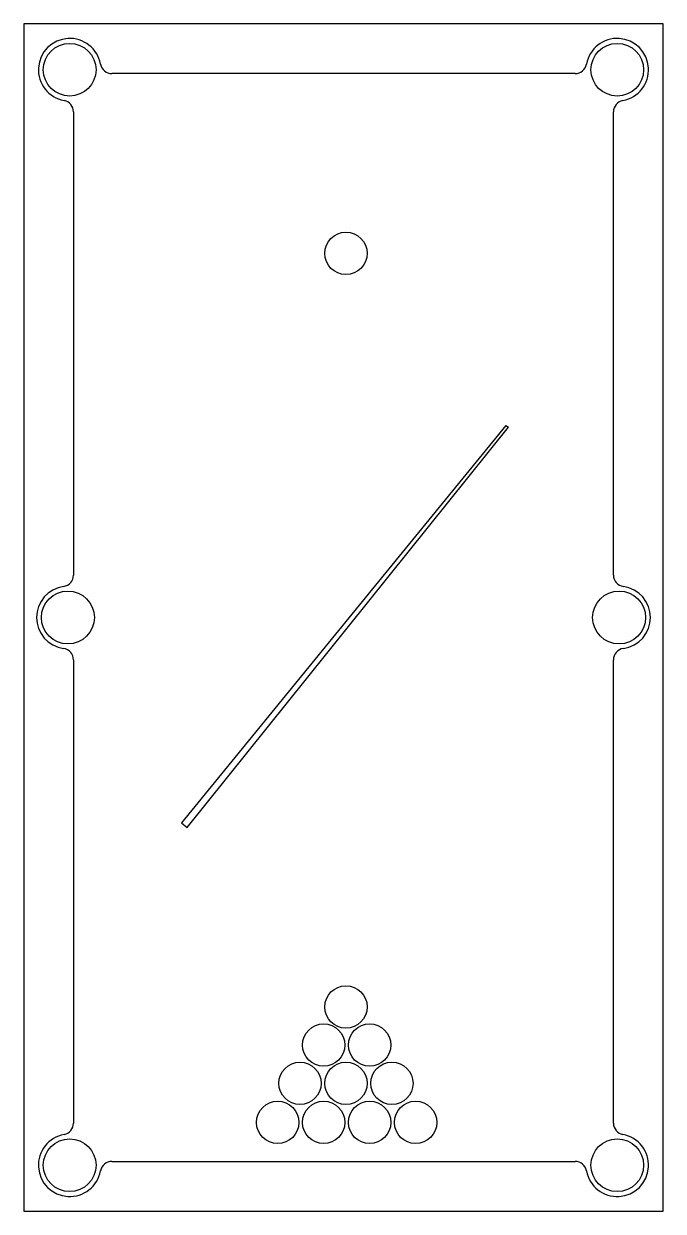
# Model space of a CAD drawing. Extents: x 1.25 to 2.92, y 93.31 to 96.41.
import ezdxf

# ---------------------------------------------------------------- set-up
doc = ezdxf.new("R2010")
doc.units = 0
doc.header["$MEASUREMENT"] = 0
doc.layers.add('HATCH', color=9, linetype='CONTINUOUS')
doc.layers.add('PECAS', color=150, linetype='CONTINUOUS')

msp = doc.modelspace()

# ---------------------------------------------------------------- linework, layer by layer
at = {"layer": 'HATCH', "color": 7}
for p, q in [((2.5129, 95.3634), (1.6657, 94.3257)), ((1.6801, 94.3141), (2.5192, 95.3584)), ((2.5129, 95.3634), (2.5192, 95.3584)), ((1.6657, 94.3257), (1.6801, 94.3141))]:
    msp.add_line(p, q, dxfattribs=at)
for centre, radius in [((1.3737, 96.2919), 0.0688), ((2.8037, 96.2919), 0.0688), ((2.0951, 95.8124), 0.0553), ((1.369, 94.8619), 0.0691), ((2.8085, 94.8619), 0.0691), ((2.0951, 93.8453), 0.0553), ((2.037, 93.7458), 0.0553), ((2.157, 93.7458), 0.0553), ((1.9751, 93.6458), 0.0553), ((2.0951, 93.6458), 0.0553), ((2.2151, 93.6458), 0.0553), ((1.917, 93.5438), 0.0553), ((2.037, 93.5438), 0.0553), ((2.157, 93.5438), 0.0553), ((2.277, 93.5438), 0.0553), ((1.3737, 93.4319), 0.0688), ((2.8037, 93.4319), 0.0688)]:
    msp.add_circle(centre, radius, dxfattribs=at)
at = {"layer": 'HATCH', "color": 150}
for centre, radius, start, end in [((1.3737, 96.2919), 0.0817, 10.3139, 259.6861), ((2.8037, 96.2919), 0.0817, 280.3139, 169.6861), ((1.4836, 96.3119), 0.03, 190.3139, 270), ((2.6938, 96.3119), 0.03, 270, 349.6861), ((1.3537, 96.182), 0.03, 0, 79.6861), ((2.8237, 96.182), 0.03, 100.3139, 180), ((1.3537, 94.9726), 0.03, 277.8341, 0), ((2.8237, 94.9726), 0.03, 180, 262.1659), ((1.369, 94.8619), 0.0817, 97.8341, 262.1659), ((2.8085, 94.8619), 0.0817, 277.8341, 82.1659), ((1.3537, 94.7512), 0.03, 0, 82.1659), ((2.8237, 94.7512), 0.03, 97.8341, 180), ((1.3537, 93.5418), 0.03, 280.3139, 0), ((2.8237, 93.5418), 0.03, 180, 259.6861), ((1.3737, 93.4319), 0.0817, 100.3139, 349.6861), ((2.8037, 93.4319), 0.0817, 190.3139, 79.6861), ((1.4836, 93.4119), 0.03, 90, 169.6861), ((2.6938, 93.4119), 0.03, 10.3139, 90)]:
    msp.add_arc(centre, radius, start, end, dxfattribs=at)
at = {"layer": 'PECAS', "color": 150}
for p, q in [((1.2537, 96.4119), (1.2537, 93.3119)), ((2.9237, 96.4119), (1.2537, 96.4119)), ((2.9237, 93.3119), (2.9237, 96.4119)), ((2.6938, 96.2819), (1.4836, 96.2819)), ((1.3837, 96.182), (1.3837, 94.9726)), ((2.7937, 94.9726), (2.7937, 96.182)), ((1.3837, 94.7512), (1.3837, 93.5418)), ((2.7937, 93.5418), (2.7937, 94.7512)), ((1.4836, 93.4419), (2.6938, 93.4419)), ((1.2537, 93.3119), (2.9237, 93.3119))]:
    msp.add_line(p, q, dxfattribs=at)

doc.saveas('drawing.dxf')
